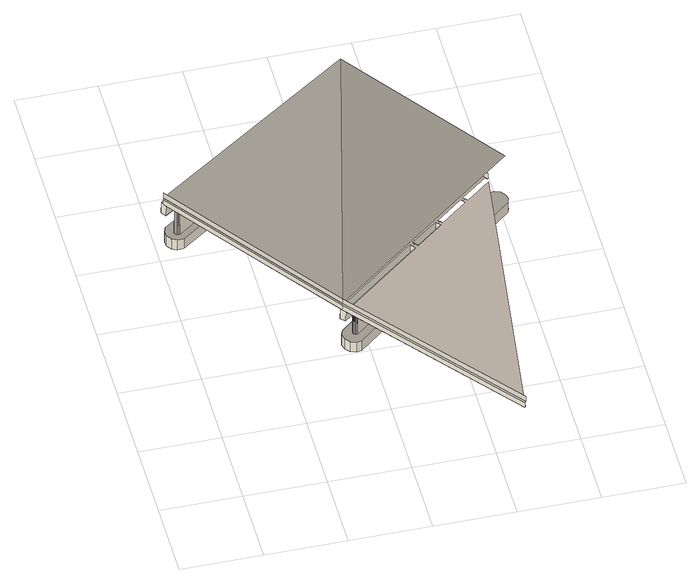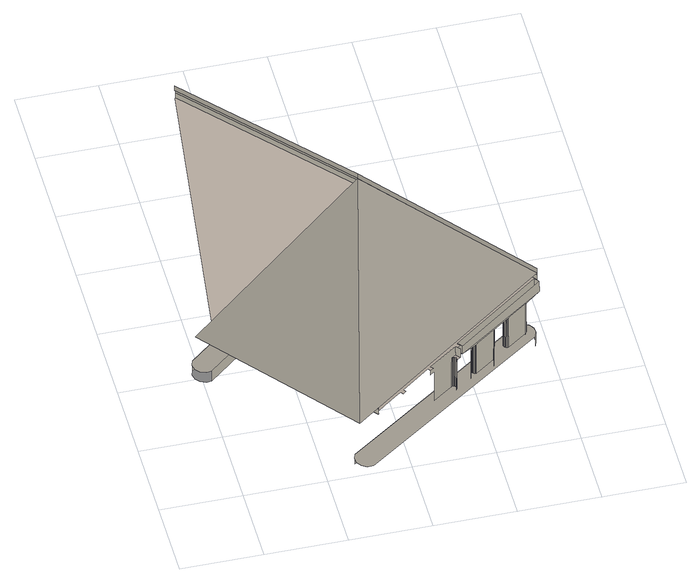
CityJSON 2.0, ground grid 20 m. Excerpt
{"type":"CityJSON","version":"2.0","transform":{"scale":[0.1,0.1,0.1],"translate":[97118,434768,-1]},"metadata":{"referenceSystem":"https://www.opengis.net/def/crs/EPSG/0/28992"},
"CityObjects":{
"bridge1":{"type":"Bridge","attributes":{"name":"Van Brienenoordbrug"},"children":["bridge1-1","bridge1-2","bridge1-3","bridge1-4"],"geometry":[{"type":"MultiSurface","lod":"2","boundaries":[[[0,1,2,3,4,5]],[[5,6,7,0]],[[8,9,10,11]],[[12,8,11,13]],[[9,14,15,10]],[[16,12,13,17]],[[18,19,20,21]],[[21,20,22,23]],[[24,25,19,18]],[[23,22,26,27]],[[28,29,25,24]],[[30,31,32,28,24,18,21,23,27,33,34,35,36,37,7,6]],[[38,16,17,39]],[[27,26,40,33]],[[32,41,29,28]],[[33,40,42,34]],[[31,43,41,32]],[[34,42,44,35]],[[35,44,45,36]],[[36,45,46,37]],[[47,48,43,31]],[[49,50,51,52,53]],[[37,46,54,55]],[[5,4,56,57,58]],[[59,60,48,47]],[[61,62,60,59]],[[63,64,62,61]],[[55,54,65,66]],[[67,68,64,63]],[[66,65,69,70]],[[71,72,68,67]],[[70,69,73,74]],[[75,76,72,71]],[[74,73,77,78]],[[79,80,76,75]],[[78,77,80,79]],[[81,82,83,47,31,30,6,5,58,84]],[[47,83,85,86,87,88,89,90,91,92,93,94,95,96,55,66,70,74,78,79,75,71,67,63,61,59]],[[37,55,96,97,98,99,0,7]],[[99,100,1,0]],[[88,101,102,89]],[[89,102,103,90]],[[87,104,101,88]],[[90,103,105,91]],[[86,106,104,87]],[[91,105,107,92]],[[85,108,106,86]],[[92,107,109,93]],[[83,110,108,85]],[[93,109,111,94]],[[94,111,112,95]],[[95,112,113,96]],[[82,114,110,83]],[[96,113,115,97]],[[116,117,118,119,120,121]],[[122,123,124,125]],[[126,122,125,127]],[[121,128,129,116]],[[123,130,131,124]],[[132,133,114,82]],[[134,135,133,132]],[[136,126,127,137]],[[138,139,135,134]],[[97,115,140,141]],[[142,143,139,138]],[[98,97,141,144,145,146,147,148,149,142,138,134,132,82,81,84]],[[141,140,150,144]],[[149,151,143,142]],[[144,150,152,145]],[[148,153,151,149]],[[145,152,154,146]],[[147,155,153,148]],[[146,154,155,147]],[[156,136,137,157]],[[158,159,160,161]],[[162,163,159,158]],[[161,160,164,165]],[[166,167,163,162]],[[165,164,168,169]],[[170,171,167,166]],[[172,173,170,166,162,158,161,165,169,174,175,176,177,178,129,128]],[[169,168,179,174]],[[173,180,171,170]],[[174,179,181,175]],[[175,181,182,176]],[[176,182,183,177]],[[177,183,184,178]],[[84,58,99,98]],[[58,57,185,100,99]],[[186,187,180,173]],[[188,189,190]],[[178,184,191,192]],[[193,194,195,196,197]],[[198,199,200,53,52]],[[201,202,203,204]],[[204,203,205,206]],[[207,208,202,201]],[[206,205,209,210]],[[211,212,208,207]],[[213,193,197,214,215,211,207,201,204,206,210,216,217,218,219]],[[210,209,220,216]],[[215,221,212,211]],[[216,220,222,217]],[[214,223,221,215]],[[217,222,224,218]],[[218,224,225,219]],[[219,225,226,213]],[[227,228,187,186]],[[229,230,228,227]],[[231,232,230,229]],[[233,234,232,231]],[[192,191,235,236]],[[237,238,234,233]],[[236,235,239,240]],[[241,242,238,237]],[[240,239,243,244]],[[245,246,242,241]],[[244,243,247,248]],[[248,247,246,245]],[[249,186,173,172,128,121,120,250,251,252,253,254,255]],[[185,195,194,256,257,258,259,260,261,262,263,264,265,266,267,250,120,119,52,50,2,1,100]],[[38,268,269,270,271,272,273,14,9,8,12,16]],[[213,226,274,275,276,256,194,193]],[[277,192,236,240,244,248,245,241,237,233,231,229,227,186,249,278,279,280,281,282,283,284,285,286,287,288]],[[178,192,277,289,290,291,292,117,116,129]],[[268,38,39,293]],[[281,294,295,282]],[[280,296,294,281]],[[282,295,297,283]],[[279,298,296,280]],[[283,297,299,284]],[[278,300,298,279]],[[284,299,301,285]],[[249,302,300,278]],[[285,301,303,286]],[[286,303,304,287]],[[287,304,305,288]],[[288,305,306,277]],[[255,307,302,249]],[[277,306,308,289]],[[309,310,307,255]],[[311,312,310,309]],[[313,314,312,311]],[[315,316,314,313]],[[289,308,317,318]],[[290,289,318,319,320,321,322,323,324,315,313,311,309,255,254,253]],[[324,325,316,315]],[[318,317,326,319]],[[323,327,325,324]],[[319,326,328,320]],[[322,329,327,323]],[[320,328,330,321]],[[321,330,329,322]],[[253,252,291,290]],[[252,251,331,292,291]],[[332,333,334,335,336]],[[337,338,339,340]],[[341,342,338,337]],[[340,339,343,344]],[[345,346,342,341]],[[344,343,347,348]],[[349,350,346,345]],[[351,332,336,352,349,345,341,337,340,344,348,353,354,355,356]],[[348,347,357,353]],[[352,358,350,349]],[[353,357,359,354]],[[354,359,360,355]],[[355,360,361,356]],[[356,361,362,351]],[[331,334,333,363,364,365,366,367,368,369,370,371,372,199,52,118,117,292]],[[130,373,374,131]],[[375,157,137,127,125,124,131,374,376,377,378,379]],[[156,380,381,382,383,384,373,130,123,122,126,136]],[[385,386,358,352,336,335,387,388]],[[351,362,389,390,391,363,333,332]],[[380,156,157,375]],[[392,393,386,385]],[[394,395,393,392]],[[188,396,189]],[[397,398,395,394]],[[399,400,398,397]],[[390,389,401,402]],[[403,404,400,399]],[[385,388,391,390,402,405,406,407,408,409,403,399,397,394,392]],[[402,401,410,405]],[[409,411,404,403]],[[405,410,412,406]],[[408,413,411,409]],[[406,412,414,407]],[[407,414,413,408]],[[388,387,364,363,391]],[[415,366,365,416,417]],[[369,368,418,416,365,364,387,335,334,331,251,250,267,419,420,421,422,423,424,425]],[[426,427,428,429]],[[430,431,427,426]],[[429,428,432,433]],[[434,435,431,430]],[[433,432,436,437]],[[438,439,435,434]],[[440,415,417,441,438,434,430,426,429,433,437,442,443,444,445]],[[437,436,446,442]],[[441,447,439,438]],[[442,446,448,443]],[[449,450,451,452,453,422,421]]],"semantics":{"surfaces":[{"type":"WallSurface"},{"type":"OuterCeilingSurface"},{"type":"OuterFloorSurface"},{"type":"GroundSurface"}],"values":[0,1,0,0,0,0,0,0,0,0,0,1,0,0,0,0,0,0,0,0,0,0,0,0,0,0,0,0,0,0,0,0,0,0,0,0,0,0,0,0,0,0,0,0,0,0,0,0,0,0,0,0,0,0,0,0,0,1,0,0,0,0,0,0,0,1,0,0,0,0,0,0,0,0,0,0,0,0,0,0,1,0,0,0,0,0,0,1,0,0,2,0,0,0,0,0,0,0,0,1,0,0,0,0,0,0,0,0,0,0,0,0,0,0,0,0,0,0,0,0,1,2,0,1,0,0,0,0,0,0,0,0,0,0,0,0,0,0,0,0,0,0,0,0,0,1,0,0,0,0,0,0,0,1,0,0,0,0,0,0,0,0,1,0,0,0,0,0,0,1,0,3,2,0,0,0,0,0,2,0,0,0,0,1,0,0,0,0,0,0,0,0,1,0,0,0,0,0,0,1,0,0,0,0]}}]},
"bridge1-1":{"type":"BridgeInstallation","parents":["bridge1"],"geometry":[{"type":"MultiSurface","lod":"2","boundaries":[[[454,455,456,190,188,457]]]}]},
"bridge1-2":{"type":"BridgeInstallation","parents":["bridge1"],"geometry":[{"type":"MultiSurface","lod":"2","boundaries":[[[53,188,190,49]]]}]},
"bridge1-3":{"type":"BridgeInstallation","parents":["bridge1"],"geometry":[{"type":"MultiSurface","lod":"2","boundaries":[[[200,458,188,53]]]}]},
"bridge1-4":{"type":"BridgeInstallation","parents":["bridge1"],"geometry":[{"type":"MultiSurface","lod":"2","boundaries":[[[459,454,457,188,458,460]]]}]}
},
"vertices":[
[17,817,134],[18,818,165],[13,824,166],[13,825,166],[9,830,166],[8,830,134],[39,852,129],[47,840,129],[26,848,38],[24,862,38],[24,862,7],[26,848,7],[34,836,38],[34,836,7],[29,876,38],[29,876,7],[47,829,38],[47,829,7],[46,852,129],[46,853,12],[47,852,13],[47,850,129],[47,850,13],[47,849,129],[46,854,129],[46,855,12],[49,849,13],[49,848,129],[46,856,129],[46,857,12],[43,855,129],[48,859,129],[47,857,129],[50,847,129],[52,846,129],[53,846,129],[55,846,129],[57,846,129],[62,830,38],[62,830,7],[50,848,13],[47,858,12],[52,847,13],[48,860,12],[53,847,13],[55,847,13],[57,848,13],[97,894,129],[97,896,13],[12,823,181],[12,823,166],[17,817,166],[334,403,148],[334,403,163],[106,883,13],[106,882,129],[15,835,166],[229,989,157],[229,989,133],[99,895,129],[99,896,13],[101,895,129],[101,896,13],[102,895,129],[103,896,13],[107,885,13],[107,883,129],[104,894,129],[104,895,13],[108,886,13],[108,885,129],[106,893,129],[106,894,13],[108,888,13],[108,887,129],[107,892,129],[107,893,13],[108,890,13],[108,889,129],[108,890,129],[108,891,13],[193,964,129],[189,961,129],[139,925,129],[198,967,129],[138,923,129],[138,922,129],[137,920,129],[138,918,129],[138,917,129],[139,915,129],[140,914,129],[142,913,129],[143,912,129],[145,912,129],[147,912,129],[148,912,129],[198,948,129],[207,955,128],[238,977,133],[238,977,157],[138,920,13],[138,918,13],[139,916,13],[138,921,13],[140,915,13],[138,923,13],[142,914,13],[139,925,13],[143,913,13],[140,926,13],[145,913,13],[147,913,13],[148,914,13],[189,962,13],[198,949,14],[339,397,117],[340,398,148],[335,403,148],[334,404,148],[330,409,148],[329,409,117],[343,419,38],[339,434,38],[339,434,7],[343,419,7],[352,408,38],[352,408,7],[358,433,112],[368,422,112],[344,448,38],[344,448,7],[191,961,129],[191,962,13],[192,961,129],[192,962,13],[366,402,38],[366,402,7],[194,961,129],[194,962,13],[199,951,14],[199,950,129],[196,960,129],[196,961,13],[199,951,129],[200,953,129],[200,955,129],[199,956,129],[198,958,129],[197,959,129],[200,952,14],[197,960,13],[200,954,13],[198,959,13],[200,956,13],[199,958,13],[380,404,38],[380,404,7],[366,434,112],[366,435,36],[366,433,37],[366,432,112],[365,436,112],[365,437,36],[367,432,37],[367,431,112],[366,438,112],[366,438,36],[368,431,37],[369,430,112],[366,439,112],[366,440,36],[362,437,112],[367,441,112],[370,429,112],[372,428,112],[373,428,112],[375,428,112],[377,429,112],[370,430,37],[367,441,36],[372,429,37],[373,429,37],[375,429,37],[377,430,37],[233,983,157],[414,480,112],[414,481,36],[334,403,169],[522,1192,169],[12,823,187],[424,469,37],[424,468,112],[245,983,128],[245,983,156],[241,989,157],[236,995,157],[236,995,129],[339,397,148],[668,6,132],[668,6,147],[245,996,129],[245,998,13],[246,996,13],[245,995,129],[246,994,13],[246,993,129],[245,998,129],[245,999,13],[248,993,13],[247,992,128],[245,1000,129],[245,1001,13],[256,991,128],[247,1003,129],[246,1001,129],[249,991,128],[251,990,128],[252,990,128],[254,990,128],[249,992,14],[246,1003,13],[251,991,14],[247,1004,13],[252,991,14],[254,991,14],[256,992,14],[415,480,112],[415,481,36],[417,481,112],[417,481,36],[419,481,112],[419,481,36],[421,480,112],[421,481,36],[424,470,37],[424,470,112],[422,479,112],[422,480,37],[425,472,37],[425,471,112],[423,478,112],[423,479,37],[425,474,37],[425,473,112],[424,476,112],[424,477,37],[425,476,37],[425,475,112],[454,513,112],[336,415,148],[538,584,139],[538,584,116],[509,560,111],[505,556,111],[500,552,111],[316,1034,154],[311,1040,154],[319,1045,154],[323,1039,153],[394,1090,151],[389,1096,151],[397,1102,150],[401,1096,150],[409,1101,150],[445,1127,149],[453,1133,148],[466,1142,148],[525,1157,38],[530,1171,38],[528,1185,38],[520,1197,38],[507,1204,38],[492,1204,38],[305,1027,14],[305,1026,129],[316,1034,129],[463,501,111],[453,512,112],[452,510,112],[452,508,112],[452,507,112],[453,505,112],[454,503,112],[455,502,111],[457,501,111],[458,501,111],[460,501,111],[462,501,111],[510,541,111],[519,548,111],[548,572,116],[548,572,139],[525,1157,7],[452,507,36],[453,506,37],[452,509,36],[454,504,37],[452,511,36],[455,503,37],[453,512,36],[457,502,37],[454,514,36],[458,502,37],[460,501,37],[462,502,37],[463,502,37],[500,553,36],[510,541,37],[502,553,111],[502,554,36],[504,553,111],[504,554,36],[506,553,111],[506,554,36],[507,552,111],[507,553,36],[511,543,37],[511,542,111],[512,544,111],[512,545,111],[512,547,111],[511,549,111],[510,550,111],[509,552,111],[509,552,37],[512,545,37],[510,551,37],[512,546,37],[511,550,37],[512,548,37],[543,578,139],[556,579,111],[556,579,139],[551,585,139],[546,591,139],[546,591,111],[555,593,111],[555,593,36],[556,592,37],[556,591,111],[555,594,111],[555,595,36],[557,590,37],[557,590,111],[555,596,111],[555,597,36],[558,589,37],[558,588,111],[555,598,111],[555,599,36],[566,588,111],[556,599,111],[559,587,111],[561,587,111],[563,587,111],[564,587,111],[559,588,37],[556,600,36],[561,588,37],[563,588,37],[564,588,37],[566,588,37],[623,635,136],[618,641,136],[625,647,136],[630,641,136],[697,697,133],[692,703,133],[699,708,133],[704,703,132],[765,753,130],[670,8,132],[779,811,38],[779,811,7],[815,768,7],[793,813,7],[807,807,7],[816,796,7],[819,782,7],[815,768,38],[819,782,38],[816,796,38],[807,807,38],[793,813,38],[603,638,112],[603,639,36],[613,647,136],[613,647,112],[613,627,37],[613,627,111],[623,635,111],[605,639,112],[605,640,36],[607,639,112],[606,640,36],[817,807,152],[608,639,112],[608,640,36],[610,639,112],[610,639,36],[614,629,37],[614,628,111],[611,638,112],[611,638,37],[614,630,111],[615,632,111],[614,633,111],[614,635,111],[613,636,112],[614,631,37],[613,637,37],[614,632,37],[614,636,37],[614,634,37],[630,641,112],[620,652,136],[620,653,112],[687,708,133],[471,1146,147],[467,1152,148],[468,1153,148],[766,764,130],[765,764,130],[760,769,130],[694,714,133],[629,654,112],[629,655,36],[630,654,37],[630,653,112],[629,656,112],[629,657,36],[630,652,37],[631,651,112],[629,658,112],[629,659,36],[632,651,37],[632,650,112],[629,660,112],[629,660,36],[640,649,112],[630,661,112],[633,649,112],[635,649,112],[637,649,112],[638,649,112],[633,650,37],[630,662,36],[635,650,37],[468,1153,163],[468,1153,165],[502,1108,163],[766,764,147],[766,764,145],
[334,403,184],[12,823,202],[12,823,190],[334,403,172],
[668,6,153],
[670,4,168],[670,4,153]
]}
